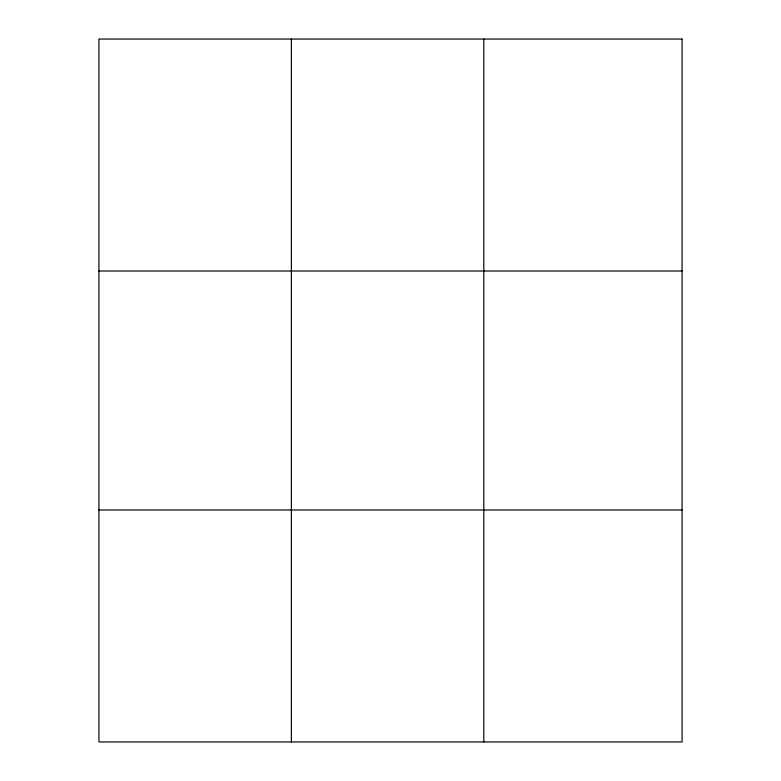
<?xml version="1.0" encoding="UTF-8"?>
<svg xmlns="http://www.w3.org/2000/svg" width="781" height="781" viewBox="0 0 781 781"><rect width="100%" height="100%" fill="white"/><g stroke="black" fill="none" stroke-linecap="round" stroke-linejoin="round"><path stroke-width="1.17" d="M291.362 39.05L291.362 741.95M483.8 39.05L483.8 741.95M98.923 271.007L682.077 271.007M98.923 509.993L682.077 509.993M682.077 39.05L682.077 741.95L98.923 741.95L98.923 39.05L682.077 39.05"/></g></svg>
